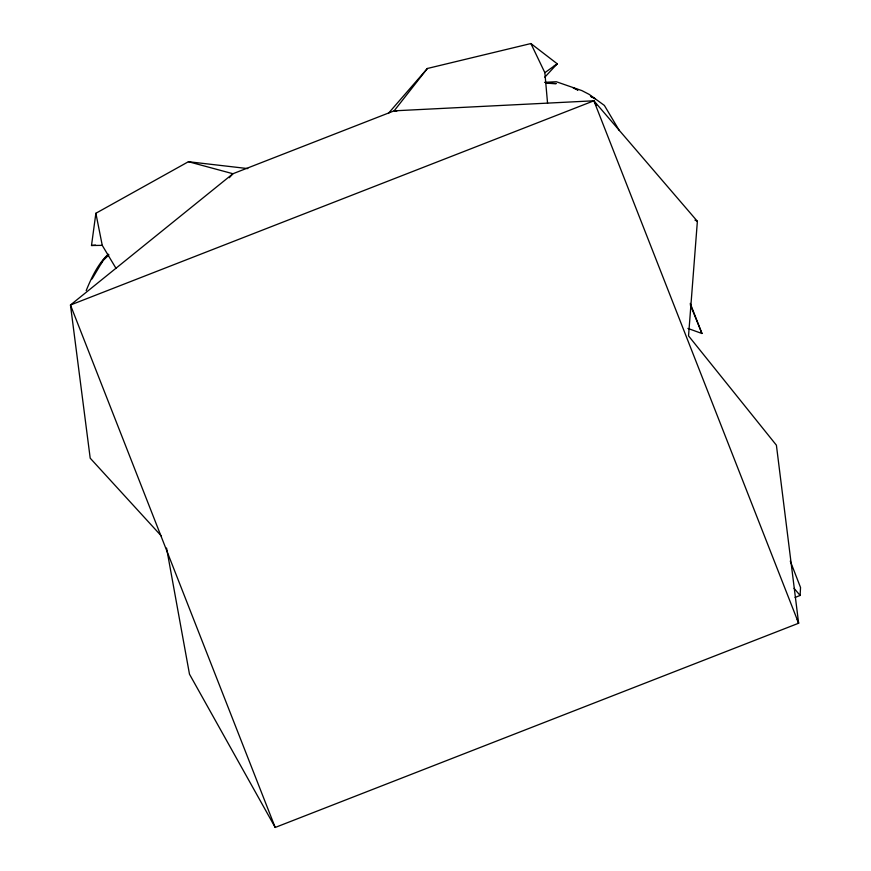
<?xml version="1.0" encoding="UTF-8"?>
<svg xmlns="http://www.w3.org/2000/svg" width="871" height="871" viewBox="0 0 871 871"><rect width="100%" height="100%" fill="white"/><g stroke="black" fill="none" stroke-linecap="round" stroke-linejoin="round"><path stroke-width="1.31" d="M795.081 597.452L800.111 595.437L800.536 587.5L790.28 561.076M161.462 536.101L90.203 458.179L70.464 305.013L232.938 173.732L394.149 110.835L593.891 100.796L697.377 221.288L688.536 335.879L776.399 445.19L798.631 623.233L275.203 827.45L189.486 674.176L166.557 548.066M115.985 268.29L102.255 245.372L91.499 245.502L95.875 213.275L188.43 161.712L247.8 168.593M86.185 290.587C91.52 277.664 97.955 263.728 108.298 254.19M92.043 278.97L103.072 260.407L108.494 254.92M101.134 263.641L103.072 260.407L108.897 254.822M544.811 77.203L557.222 63.79L530.896 43.55L427.378 68.482L394.149 110.835L396.849 111.074M388.303 113.48L427.378 68.482M229.302 177.738L232.938 173.732L188.43 161.712M554.032 66.294L557.222 63.79L544.865 72.685L547.565 103.311M596.548 105.456L593.891 100.796L70.464 305.013L275.203 827.45M91.499 245.502L95.527 245.132M544.56 82.342L556.319 81.743L581.893 90.617L589.144 94.362L604.376 105.435L619.325 130.563M547.119 83.3L556.221 83.605L545.899 83.137M687.894 328.421L701.961 333.506L690.257 303.369M577.832 89.92L573.096 87.721L577.756 90.029M694.982 220.113L697.377 221.288M590.56 96.387L595.209 98.706L590.647 96.267M794.102 588.35L800.111 595.437M530.896 43.55L544.865 72.685M690.278 304.741L701.961 333.506M593.891 100.796L798.631 623.233L797.205 619.433M95.875 213.275L102.255 245.372"/></g></svg>
